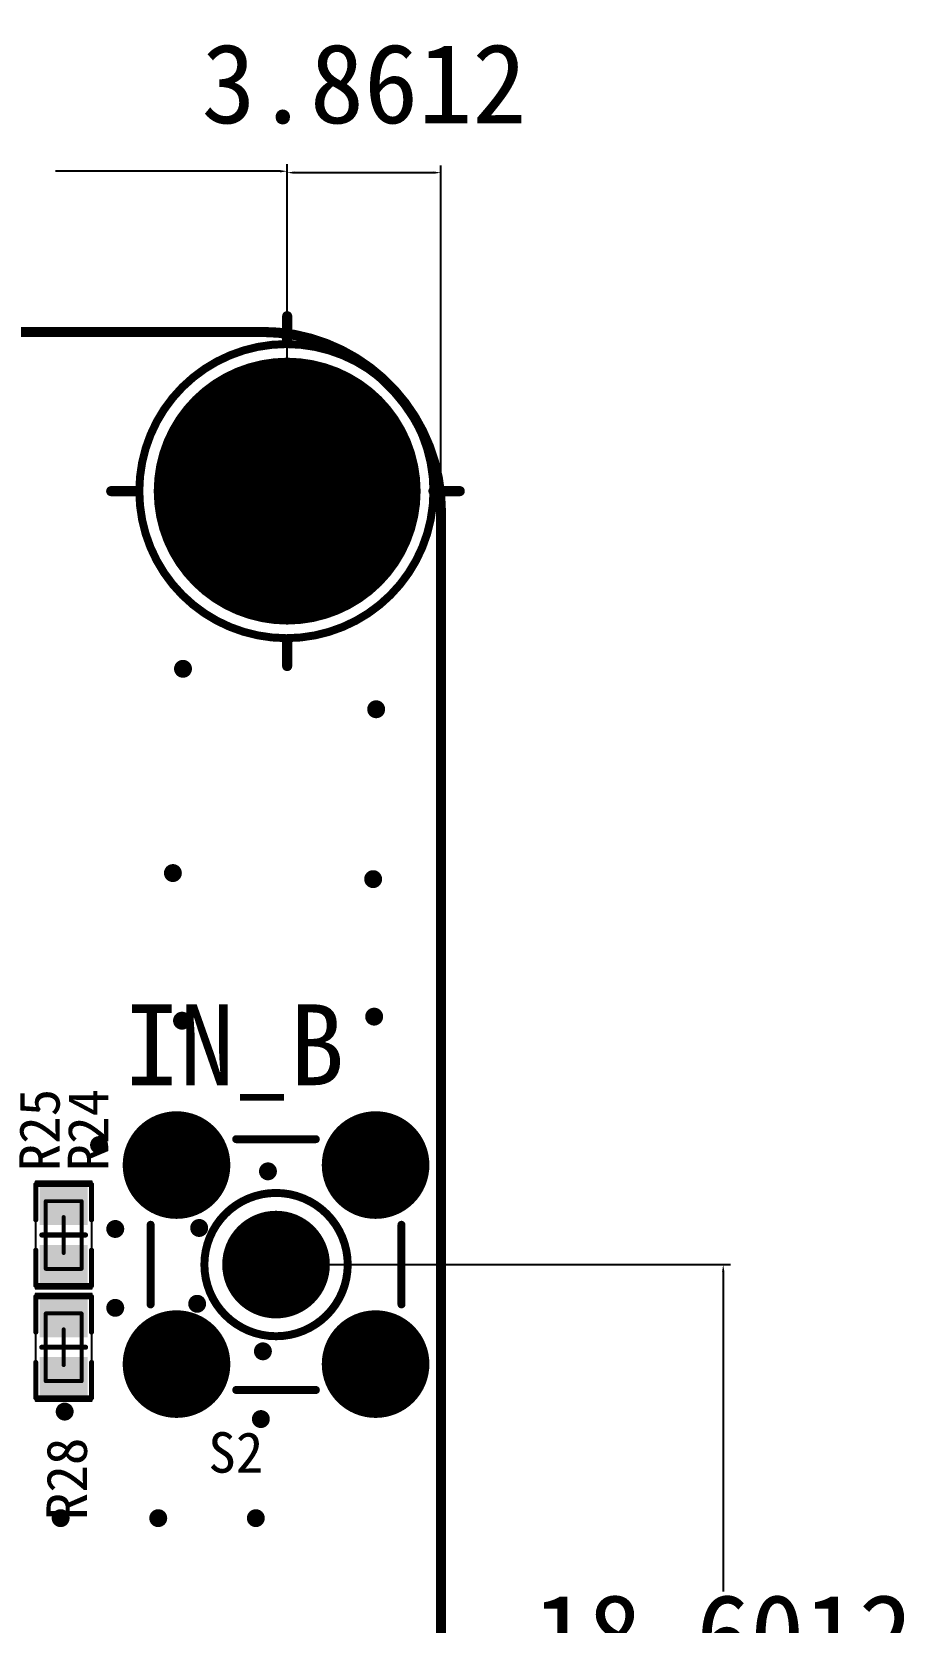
# Model space of a CAD drawing. Extents: x 75 to 173, y 40 to 188.
# Drawn here: x 149.7 to 171.98, y 71.28 to 111.23 of the extents above; entities that cross this region are included whole.
import ezdxf

# ---------------------------------------------------------------- set-up
doc = ezdxf.new("R2010")
doc.units = 0
doc.header["$MEASUREMENT"] = 0
doc.layers.get('0').update_dxf_attribs({"linetype": 'CONTINUOUS'})
doc.layers.get('Defpoints').update_dxf_attribs({"linetype": 'CONTINUOUS'})
for name, color, linetype in [('BOTTOMSOLDER', 6, 'CONTINUOUS'), ('DRILLDRAWING', 1, 'CONTINUOUS'), ('KEEPOUTLAYER', 6, 'CONTINUOUS'), ('MECHANICAL1', 6, 'CONTINUOUS'), ('MECHANICAL13', 56, 'CONTINUOUS'), ('MECHANICAL15', 56, 'CONTINUOUS'), ('MULTILAYER', 9, 'CONTINUOUS'), ('TOPOVERLAY', 2, 'CONTINUOUS'), ('TOPPASTE', 8, 'CONTINUOUS'), ('TOPSOLDER', 216, 'CONTINUOUS')]:
    doc.layers.add(name, color=color, linetype=linetype)
doc.dimstyles.get("Standard").update_dxf_attribs({"dimtxt": 0.18, "dimasz": 0.18, "dimexe": 0.18, "dimexo": 0.0625, "dimgap": 0.09, "dimtad": 0, "dimtih": 1, "dimtoh": 1, "dimdec": 4, "dimzin": 0, "dimdsep": 46, "dimtxsty": 'STANDARD', "dimcen": 0.09, "dimadec": 0, "dimazin": 0, "dimtfac": 1, "dimtdec": 4, "dimtofl": 0, "dimtmove": 0, "dimatfit": 0, "dimfxl": 1, "dimtolj": 1, "dimtzin": 0, "dimarcsym": 0})

# ---------------------------------------------------------------- blocks, each defined once
blk = doc.blocks.new('R0603_24')
at = {"layer": 'MECHANICAL13', "const_width": 0.1}
for points in [[(0.849998, 0.449999), (-0.850001, 0.449999)], [(-0.850001, -0.450002), (-0.850001, 0.449999)], [(0.849998, -0.450002), (0.849998, 0.449999)], [(0.849998, -0.450002), (-0.850001, -0.450002)]]:
    blk.add_lwpolyline(points, dxfattribs=at)
at = {"layer": 'MECHANICAL13', "const_width": 0.05}
for points in [[(-0.875, 0.449999, 1), (-0.825002, 0.449999, 1)], [(-0.875, 0.449999, 1), (-0.825002, 0.449999, 1)], [(0.825, 0.449999, 1), (0.874997, 0.449999, 1)], [(0.825, 0.449999, 1), (0.874997, 0.449999, 1)], [(-0.875, -0.450002, 1), (-0.825002, -0.450002, 1)], [(-0.875, -0.450002, 1), (-0.825002, -0.450002, 1)], [(0.825, -0.450002, 1), (0.874997, -0.450002, 1)], [(0.825, -0.450002, 1), (0.874997, -0.450002, 1)]]:
    blk.add_lwpolyline(points, format="xyb", close=True, dxfattribs=at)
at = {"layer": 'MECHANICAL15'}
for points, const_width in [([(-1.35, -0.700001), (-1.35, 0.700001)], 0.05), ([(1.35, 0.700001), (-1.35, 0.700001)], 0.05), ([(0, -0.450002), (0, 0.449999)], 0.1), ([(1.35, -0.700001), (1.35, 0.700001)], 0.05), ([(0.449999, 0), (-0.450002, 0)], 0.1), ([(1.35, -0.700001), (-1.35, -0.700001)], 0.05)]:
    blk.add_lwpolyline(points, dxfattribs=dict(at, const_width=const_width))
for points, const_width in [([(-1.362499, 0.700001, 1), (-1.3375, 0.700001, 1)], 0.024999), ([(-1.362499, 0.700001, 1), (-1.3375, 0.700001, 1)], 0.024999), ([(-0.024999, 0.449999, 1), (0.024999, 0.449999, 1)], 0.05), ([(1.3375, 0.700001, 1), (1.362499, 0.700001, 1)], 0.024999), ([(1.3375, 0.700001, 1), (1.362499, 0.700001, 1)], 0.024999), ([(-0.475, 0, 1), (-0.425003, 0, 1)], 0.05), ([(0.425, 0, 1), (0.474998, 0, 1)], 0.05), ([(-1.362499, -0.700001, 1), (-1.3375, -0.700001, 1)], 0.024999), ([(-1.362499, -0.700001, 1), (-1.3375, -0.700001, 1)], 0.024999), ([(-0.024999, -0.450002, 1), (0.024999, -0.450002, 1)], 0.05), ([(1.3375, -0.700001, 1), (1.362499, -0.700001, 1)], 0.024999), ([(1.3375, -0.700001, 1), (1.362499, -0.700001, 1)], 0.024999)]:
    blk.add_lwpolyline(points, format="xyb", close=True, dxfattribs=dict(at, const_width=const_width))
at = {"layer": 'TOPOVERLAY', "const_width": 0.127}
for points in [[(-0.381, 0.700001), (-1.27, 0.700001)], [(-1.27, -0.700001), (-1.27, 0.700001)], [(0, -0.549999), (0, 0.549999)], [(1.27, 0.700001), (0.381, 0.700001)], [(1.27, -0.700001), (1.27, 0.700001)], [(-0.381, -0.700001), (-1.27, -0.700001)], [(1.27, -0.700001), (0.381, -0.700001)]]:
    blk.add_lwpolyline(points, dxfattribs=at)
at = {"layer": 'TOPOVERLAY', "const_width": 0.0635}
for points in [[(-1.30175, 0.700001, 1), (-1.23825, 0.700001, 1)], [(-1.30175, 0.700001, 1), (-1.23825, 0.700001, 1)], [(-0.41275, 0.700001, 1), (-0.34925, 0.700001, 1)], [(-0.03175, 0.549999, 1), (0.03175, 0.549999, 1)], [(0.34925, 0.700001, 1), (0.41275, 0.700001, 1)], [(1.23825, 0.700001, 1), (1.30175, 0.700001, 1)], [(1.23825, 0.700001, 1), (1.30175, 0.700001, 1)], [(-1.30175, -0.700001, 1), (-1.23825, -0.700001, 1)], [(-1.30175, -0.700001, 1), (-1.23825, -0.700001, 1)], [(-0.41275, -0.700001, 1), (-0.34925, -0.700001, 1)], [(-0.03175, -0.549999, 1), (0.03175, -0.549999, 1)], [(0.34925, -0.700001, 1), (0.41275, -0.700001, 1)], [(1.23825, -0.700001, 1), (1.30175, -0.700001, 1)], [(1.23825, -0.700001, 1), (1.30175, -0.700001, 1)]]:
    blk.add_lwpolyline(points, format="xyb", close=True, dxfattribs=at)
at = {"layer": 'TOPPASTE'}
for points in [[(-0.350002, -0.499999), (-0.350002, 0.499999), (-1.15, -0.499999), (-1.15, 0.499999)], [(1.149998, -0.499999), (1.149998, 0.499999), (0.349999, -0.499999), (0.349999, 0.499999)]]:
    blk.add_solid(points, dxfattribs=at)
at = {"layer": 'TOPSOLDER'}
for points in [[(-0.248402, -0.601599), (-0.248402, 0.601599), (-1.2516, -0.601599), (-1.2516, 0.601599)], [(1.251598, -0.601599), (1.251598, 0.601599), (0.248399, -0.601599), (0.248399, 0.601599)]]:
    blk.add_solid(points, dxfattribs=at)
blk = doc.blocks.new('____43')
at = {"layer": 'BOTTOMSOLDER', "const_width": 1.3516}
for points in [[(-3.1758, 2.5, 1), (-1.8242, 2.5, 1)], [(1.8242, 2.5, 1), (3.1758, 2.5, 1)], [(-0.6758, 0, 1), (0.6758, 0, 1)], [(-3.1758, -2.5, 1), (-1.8242, -2.5, 1)], [(1.8242, -2.5, 1), (3.1758, -2.5, 1)]]:
    blk.add_lwpolyline(points, format="xyb", close=True, dxfattribs=at)
at = {"layer": 'DRILLDRAWING', "const_width": 0.749999}
for points in [[(-2.875001, 2.5, 1), (-2.125, 2.5, 1)], [(2.125, 2.5, 1), (2.875001, 2.5, 1)], [(-0.375001, 0, 1), (0.375001, 0, 1)], [(-2.875001, -2.5, 1), (-2.125, -2.5, 1)], [(2.125, -2.5, 1), (2.875001, -2.5, 1)]]:
    blk.add_lwpolyline(points, format="xyb", close=True, dxfattribs=at)
at = {"layer": 'MULTILAYER', "const_width": 1.25}
for points in [[(-3.125, 2.5, 1), (-1.875, 2.5, 1)], [(1.875, 2.5, 1), (3.125, 2.5, 1)], [(-0.625, 0, 1), (0.625, 0, 1)], [(-3.125, -2.5, 1), (-1.875, -2.5, 1)], [(1.875, -2.5, 1), (3.125, -2.5, 1)]]:
    blk.add_lwpolyline(points, format="xyb", close=True, dxfattribs=at)
at = {"layer": 'TOPOVERLAY', "const_width": 0.2}
for points in [[(1.000001, 3.149999), (-1.000001, 3.149999)], [(-3.149999, 1.000001), (-3.149999, -1.000001)], [(3.149999, 1.000001), (3.149999, -1.000001)], [(1.000001, -3.149999), (-1.000001, -3.149999)]]:
    blk.add_lwpolyline(points, dxfattribs=at)
at = {"layer": 'TOPOVERLAY'}
for points, const_width in [([(-1.05, 3.149999, 1), (-0.950001, 3.149999, 1)], 0.1), ([(0.950001, 3.149999, 1), (1.05, 3.149999, 1)], 0.1), ([(1.799999, 0, 1), (-1.799999, 0, 1)], 0.2), ([(-3.199999, 1.000001, 1), (-3.099999, 1.000001, 1)], 0.1), ([(3.099999, 1.000001, 1), (3.199999, 1.000001, 1)], 0.1), ([(-1.849999, 0, 1), (-1.749999, 0, 1)], 0.1), ([(1.749999, 0, 1), (1.849999, 0, 1)], 0.1), ([(-3.199999, -1.000001, 1), (-3.099999, -1.000001, 1)], 0.1), ([(3.099999, -1.000001, 1), (3.199999, -1.000001, 1)], 0.1), ([(-1.05, -3.149999, 1), (-0.950001, -3.149999, 1)], 0.1), ([(0.950001, -3.149999, 1), (1.05, -3.149999, 1)], 0.1)]:
    blk.add_lwpolyline(points, format="xyb", close=True, dxfattribs=dict(at, const_width=const_width))
at = {"layer": 'TOPSOLDER', "const_width": 1.3516}
for points in [[(-3.1758, 2.5, 1), (-1.8242, 2.5, 1)], [(1.8242, 2.5, 1), (3.1758, 2.5, 1)], [(-0.6758, 0, 1), (0.6758, 0, 1)], [(-3.1758, -2.5, 1), (-1.8242, -2.5, 1)], [(1.8242, -2.5, 1), (3.1758, -2.5, 1)]]:
    blk.add_lwpolyline(points, format="xyb", close=True, dxfattribs=at)
blk = doc.blocks.new('R0603_55')
at = {"layer": 'MECHANICAL13', "const_width": 0.1}
for points in [[(-0.850001, 0.449999), (-0.850001, -0.450002)], [(-0.850001, 0.449999), (0.849998, 0.449999)], [(0.849998, 0.449999), (0.849998, -0.450002)], [(-0.850001, -0.450002), (0.849998, -0.450002)]]:
    blk.add_lwpolyline(points, dxfattribs=at)
at = {"layer": 'MECHANICAL13', "const_width": 0.05}
for points in [[(-0.875, 0.449999, 1), (-0.825002, 0.449999, 1)], [(-0.875, 0.449999, 1), (-0.825002, 0.449999, 1)], [(0.825, 0.449999, 1), (0.874997, 0.449999, 1)], [(0.825, 0.449999, 1), (0.874997, 0.449999, 1)], [(-0.875, -0.450002, 1), (-0.825002, -0.450002, 1)], [(-0.875, -0.450002, 1), (-0.825002, -0.450002, 1)], [(0.825, -0.450002, 1), (0.874997, -0.450002, 1)], [(0.825, -0.450002, 1), (0.874997, -0.450002, 1)]]:
    blk.add_lwpolyline(points, format="xyb", close=True, dxfattribs=at)
at = {"layer": 'MECHANICAL15'}
for points, const_width in [([(-1.35, 0.700001), (1.35, 0.700001)], 0.05), ([(-1.35, 0.700001), (-1.35, -0.700001)], 0.05), ([(0, 0.449999), (0, -0.450002)], 0.1), ([(1.35, 0.700001), (1.35, -0.700001)], 0.05), ([(-0.450002, 0), (0.449999, 0)], 0.1), ([(-1.35, -0.700001), (1.35, -0.700001)], 0.05)]:
    blk.add_lwpolyline(points, dxfattribs=dict(at, const_width=const_width))
for points, const_width in [([(-1.362499, 0.700001, 1), (-1.3375, 0.700001, 1)], 0.024999), ([(-1.362499, 0.700001, 1), (-1.3375, 0.700001, 1)], 0.024999), ([(-0.024999, 0.449999, 1), (0.024999, 0.449999, 1)], 0.05), ([(1.3375, 0.700001, 1), (1.362499, 0.700001, 1)], 0.024999), ([(1.3375, 0.700001, 1), (1.362499, 0.700001, 1)], 0.024999), ([(-0.475, 0, 1), (-0.425003, 0, 1)], 0.05), ([(0.425, 0, 1), (0.474998, 0, 1)], 0.05), ([(-1.362499, -0.700001, 1), (-1.3375, -0.700001, 1)], 0.024999), ([(-1.362499, -0.700001, 1), (-1.3375, -0.700001, 1)], 0.024999), ([(-0.024999, -0.450002, 1), (0.024999, -0.450002, 1)], 0.05), ([(1.3375, -0.700001, 1), (1.362499, -0.700001, 1)], 0.024999), ([(1.3375, -0.700001, 1), (1.362499, -0.700001, 1)], 0.024999)]:
    blk.add_lwpolyline(points, format="xyb", close=True, dxfattribs=dict(at, const_width=const_width))
at = {"layer": 'TOPOVERLAY', "const_width": 0.127}
for points in [[(-1.27, 0.700001), (-1.27, -0.700001)], [(-1.27, 0.700001), (-0.381, 0.700001)], [(0, 0.549999), (0, -0.549999)], [(0.381, 0.700001), (1.27, 0.700001)], [(1.27, 0.700001), (1.27, -0.700001)], [(-1.27, -0.700001), (-0.381, -0.700001)], [(0.381, -0.700001), (1.27, -0.700001)]]:
    blk.add_lwpolyline(points, dxfattribs=at)
at = {"layer": 'TOPOVERLAY', "const_width": 0.0635}
for points in [[(-1.30175, 0.700001, 1), (-1.23825, 0.700001, 1)], [(-1.30175, 0.700001, 1), (-1.23825, 0.700001, 1)], [(-0.41275, 0.700001, 1), (-0.34925, 0.700001, 1)], [(-0.03175, 0.549999, 1), (0.03175, 0.549999, 1)], [(0.34925, 0.700001, 1), (0.41275, 0.700001, 1)], [(1.23825, 0.700001, 1), (1.30175, 0.700001, 1)], [(1.23825, 0.700001, 1), (1.30175, 0.700001, 1)], [(-1.30175, -0.700001, 1), (-1.23825, -0.700001, 1)], [(-1.30175, -0.700001, 1), (-1.23825, -0.700001, 1)], [(-0.41275, -0.700001, 1), (-0.34925, -0.700001, 1)], [(-0.03175, -0.549999, 1), (0.03175, -0.549999, 1)], [(0.34925, -0.700001, 1), (0.41275, -0.700001, 1)], [(1.23825, -0.700001, 1), (1.30175, -0.700001, 1)], [(1.23825, -0.700001, 1), (1.30175, -0.700001, 1)]]:
    blk.add_lwpolyline(points, format="xyb", close=True, dxfattribs=at)
at = {"layer": 'TOPPASTE'}
for points in [[(-0.350002, -0.499999), (-0.350002, 0.499999), (-1.15, -0.499999), (-1.15, 0.499999)], [(1.149998, -0.499999), (1.149998, 0.499999), (0.349999, -0.499999), (0.349999, 0.499999)]]:
    blk.add_solid(points, dxfattribs=at)
at = {"layer": 'TOPSOLDER'}
for points in [[(-0.248402, -0.601599), (-0.248402, 0.601599), (-1.2516, -0.601599), (-1.2516, 0.601599)], [(1.251598, -0.601599), (1.251598, 0.601599), (0.248399, -0.601599), (0.248399, 0.601599)]]:
    blk.add_solid(points, dxfattribs=at)
blk = doc.blocks.new('PAD_81')
at = {"layer": 'BOTTOMSOLDER', "const_width": 3.351593}
blk.add_lwpolyline([(-1.675798, 0, 1), (1.675798, 0, 1)], format="xyb", close=True, dxfattribs=at)
at = {"layer": 'DRILLDRAWING', "const_width": 1.699994}
blk.add_lwpolyline([(-0.849998, 0, 1), (0.849998, 0, 1)], format="xyb", close=True, dxfattribs=at)
at = {"layer": 'MULTILAYER', "const_width": 3.249993}
blk.add_lwpolyline([(-1.624998, 0, 1), (1.624998, 0, 1)], format="xyb", close=True, dxfattribs=at)
at = {"layer": 'TOPOVERLAY', "const_width": 0.254}
for points in [[(0, 3.7338), (0, 4.3942)], [(-4.4196, 0), (-3.7592, 0)], [(3.673998, 0), (4.334398, 0)], [(0, -4.3942), (0, -3.7338)]]:
    blk.add_lwpolyline(points, dxfattribs=at)
at = {"layer": 'TOPOVERLAY'}
for points, const_width in [([(-0.0635, 4.3942, 1), (0.0635, 4.3942, 1)], 0.127), ([(3.673998, 0, 1), (-3.71382, 0, 1)], 0.2), ([(-0.0635, 3.7338, 1), (0.0635, 3.7338, 1)], 0.127), ([(-4.4831, 0, 1), (-4.3561, 0, 1)], 0.127), ([(-3.8227, 0, 1), (-3.6957, 0, 1)], 0.127), ([(-3.76382, 0, 1), (-3.66382, 0, 1)], 0.1), ([(3.610498, 0, 1), (3.737498, 0, 1)], 0.127), ([(3.623998, 0, 1), (3.723998, 0, 1)], 0.1), ([(4.270898, 0, 1), (4.397898, 0, 1)], 0.127), ([(-0.0635, -3.7338, 1), (0.0635, -3.7338, 1)], 0.127), ([(-0.0635, -4.3942, 1), (0.0635, -4.3942, 1)], 0.127)]:
    blk.add_lwpolyline(points, format="xyb", close=True, dxfattribs=dict(at, const_width=const_width))
at = {"layer": 'TOPSOLDER', "const_width": 3.351593}
blk.add_lwpolyline([(-1.675798, 0, 1), (1.675798, 0, 1)], format="xyb", close=True, dxfattribs=at)
blk = doc.blocks.new('*D128')
at = {"color": 0, "linetype": 'Continuous', "lineweight": -2}
for p, q in [((156.111, 99.752), (156.111, 107.871)), ((159.972, 99.253), (159.972, 107.871)), ((156.291, 107.691), (159.792, 107.691))]:
    blk.add_line(p, q, dxfattribs=at)
at = {"color": 0, "linetype": 'Continuous'}
for points in [[(156.291, 107.721), (156.291, 107.661), (156.111, 107.691)], [(159.792, 107.661), (159.792, 107.721), (159.972, 107.691)]]:
    blk.add_solid(points, dxfattribs=at)
at = {"layer": 'Defpoints', "color": 0, "linetype": 'Continuous'}
for p in [(159.972, 107.691), (156.111, 99.69), (159.972, 99.19)]:
    blk.add_point(p, dxfattribs=at)
at = {"color": 0, "linetype": 'Continuous', "insert": (158.041, 109.916), "char_height": 2, "attachment_point": 5}
blk.add_mtext('\\A1;3.8612', dxfattribs=at)
blk = doc.blocks.new('*D129')
at = {"color": 0, "linetype": 'Continuous', "lineweight": -2}
for p, q in [((155.894, 80.26), (167.242, 80.26)), ((167.062, 80.08), (167.062, 72.05)), ((167.062, 61.839), (167.062, 69.87)), ((155.894, 61.659), (167.242, 61.659))]:
    blk.add_line(p, q, dxfattribs=at)
at = {"color": 0, "linetype": 'Continuous'}
for points in [[(167.092, 80.08), (167.032, 80.08), (167.062, 80.26)], [(167.032, 61.839), (167.092, 61.839), (167.062, 61.659)]]:
    blk.add_solid(points, dxfattribs=at)
at = {"layer": 'Defpoints', "color": 0, "linetype": 'Continuous'}
for p in [(155.831, 80.26), (155.831, 61.659), (167.062, 61.659)]:
    blk.add_point(p, dxfattribs=at)
at = {"color": 0, "linetype": 'Continuous', "insert": (167.062, 70.96), "char_height": 2, "attachment_point": 5}
blk.add_mtext('\\A1;18.6012', dxfattribs=at)
blk = doc.blocks.new('*D132')
at = {"color": 0, "linetype": 'Continuous', "lineweight": -2}
for p, q in [((132.286, 100.683), (132.286, 107.906)), ((156.111, 99.815), (156.111, 107.906)), ((132.466, 107.726), (138.108, 107.726)), ((155.931, 107.726), (150.288, 107.726))]:
    blk.add_line(p, q, dxfattribs=at)
at = {"color": 0, "linetype": 'Continuous'}
for points in [[(132.466, 107.756), (132.466, 107.696), (132.286, 107.726)], [(155.931, 107.696), (155.931, 107.756), (156.111, 107.726)]]:
    blk.add_solid(points, dxfattribs=at)
at = {"layer": 'Defpoints', "color": 0, "linetype": 'Continuous'}
for p in [(156.111, 107.726), (132.286, 100.621), (156.111, 99.752)]:
    blk.add_point(p, dxfattribs=at)
at = {"color": 0, "linetype": 'Continuous', "insert": (144.198, 107.726), "char_height": 2, "attachment_point": 5}
blk.add_mtext('\\A1;23.8252', dxfattribs=at)

msp = doc.modelspace()

# ---------------------------------------------------------------- linework, layer by layer
at = {"layer": 'DRILLDRAWING', "const_width": 0.1}
for points in [[(153.44459, 95.2266, 1), (153.54459, 95.2266, 1)], [(158.29599, 94.2106, 1), (158.39599, 94.2106, 1)], [(153.19059, 90.0958, 1), (153.29059, 90.0958, 1)], [(158.21979, 89.9434, 1), (158.31979, 89.9434, 1)], [(153.41919, 86.3874, 1), (153.51919, 86.3874, 1)], [(158.24519, 86.489, 1), (158.34519, 86.489, 1)], [(151.33639, 83.2632, 1), (151.43639, 83.2632, 1)], [(155.57819, 82.6028, 1), (155.67819, 82.6028, 1)], [(151.74279, 81.155, 1), (151.84279, 81.155, 1)], [(153.85099, 81.1804, 1), (153.95099, 81.1804, 1)], [(151.74279, 79.1738, 1), (151.84279, 79.1738, 1)], [(153.80019, 79.2754, 1), (153.90019, 79.2754, 1)], [(155.45119, 78.0816, 1), (155.55119, 78.0816, 1)], [(150.47279, 76.56754, 1), (150.57279, 76.56754, 1)], [(155.40039, 76.3798, 1), (155.50039, 76.3798, 1)], [(150.37119, 73.8906, 1), (150.47119, 73.8906, 1)], [(152.82229, 73.8906, 1), (152.92229, 73.8906, 1)], [(155.27339, 73.8906, 1), (155.37339, 73.8906, 1)]]:
    msp.add_lwpolyline(points, format="xyb", close=True, dxfattribs=at)
at = {"layer": 'KEEPOUTLAYER', "const_width": 0.254}
for points in [[(86.337, 103.69), (155.47199, 103.69)], [(159.97199, 48.19), (159.97199, 99.19)]]:
    msp.add_lwpolyline(points, dxfattribs=at)
at = {"layer": 'KEEPOUTLAYER', "const_width": 0.127}
for points in [[(155.40849, 103.69, 1), (155.53549, 103.69, 1)], [(155.40849, 103.69, 1), (155.53549, 103.69, 1)], [(159.90849, 99.19, 1), (160.03549, 99.19, 1)], [(159.90849, 99.19, 1), (160.03549, 99.19, 1)]]:
    msp.add_lwpolyline(points, format="xyb", close=True, dxfattribs=at)
at = {"layer": 'KEEPOUTLAYER', "const_width": 0.254}
msp.add_lwpolyline([(155.47199, 103.69, -0.414214), (159.97199, 99.19)], format="xyb", dxfattribs=at)
at = {"layer": 'MECHANICAL1', "const_width": 0.127}
msp.add_lwpolyline([(159.90849, 98.809, 1), (160.03549, 98.809, 1)], format="xyb", close=True, dxfattribs=at)
at = {"layer": 'MULTILAYER', "const_width": 0.225}
for points in [[(153.38209, 95.2266, 1), (153.60709, 95.2266, 1)], [(158.23349, 94.2106, 1), (158.45849, 94.2106, 1)], [(153.12809, 90.0958, 1), (153.35309, 90.0958, 1)], [(158.15729, 89.9434, 1), (158.38229, 89.9434, 1)], [(158.18269, 86.489, 1), (158.40769, 86.489, 1)], [(153.35669, 86.3874, 1), (153.58169, 86.3874, 1)], [(151.27389, 83.2632, 1), (151.49889, 83.2632, 1)], [(155.51569, 82.6028, 1), (155.74069, 82.6028, 1)], [(151.68029, 81.155, 1), (151.90529, 81.155, 1)], [(153.78849, 81.1804, 1), (154.01349, 81.1804, 1)], [(151.68029, 79.1738, 1), (151.90529, 79.1738, 1)], [(153.73769, 79.2754, 1), (153.96269, 79.2754, 1)], [(155.38869, 78.0816, 1), (155.61369, 78.0816, 1)], [(150.41029, 76.56754, 1), (150.63529, 76.56754, 1)], [(155.33789, 76.3798, 1), (155.56289, 76.3798, 1)], [(150.30869, 73.8906, 1), (150.53369, 73.8906, 1)], [(152.75979, 73.8906, 1), (152.98479, 73.8906, 1)], [(155.21089, 73.8906, 1), (155.43589, 73.8906, 1)]]:
    msp.add_lwpolyline(points, format="xyb", close=True, dxfattribs=at)

# ---------------------------------------------------------------- block references
msp.add_blockref('PAD_81', (156.11079, 99.69))
for name, p, rotation in [('____43', (155.83139, 80.26038), 180), ('R0603_24', (150.49739, 81.0033), 270), ('R0603_55', (150.49739, 78.1839), 90)]:
    msp.add_blockref(name, p, dxfattribs=dict(rotation=rotation))

# ---------------------------------------------------------------- texts
at = {"layer": 'TOPOVERLAY'}
for s, height, p in [('IN_B', 2.032, (152.02139, 84.7658)), ('S2', 1.016, (154.12959, 75.0336))]:
    msp.add_text(s, height=height, dxfattribs=at).set_placement(p)
for s, p in [('R25', (150.39579, 82.6028)), ('R24', (151.61499, 82.6028)), ('R28', (151.08159, 73.8398))]:
    msp.add_text(s, height=1.016, rotation=90, dxfattribs=at).set_placement(p)

# ---------------------------------------------------------------- dimensions: what is measured, and where the dimension line sits
at = {"linetype": 'Continuous'}
for base, p1, p2, picture, middle in [((159.97199, 107.6912), (156.11079, 99.69), (159.97199, 99.19), '*D128', (158.04139, 109.9162)), ((156.11079, 107.72632), (132.28559, 100.6208), (156.11079, 99.7525), '*D132', (144.19819, 107.72632))]:
    dim = msp.add_linear_dim(base=base, p1=p1, p2=p2, dimstyle='STANDARD', override={"dimtxt": 2, "dimtmove": 2, "dimatfit": 3}, dxfattribs=at)
    dim.commit()
    dim.dimension.update_dxf_attribs({"geometry": picture, "text_midpoint": middle})
dim = msp.add_linear_dim(base=(167.06192, 61.659231), p1=(155.83139, 80.260382), p2=(155.83139, 61.659231), angle=90, dimstyle='STANDARD', override={"dimtxt": 2, "dimtmove": 2, "dimatfit": 3}, dxfattribs=at)
dim.commit()
dim.dimension.update_dxf_attribs({"geometry": '*D129', "text_midpoint": (167.06192, 70.959806)})

doc.saveas('drawing.dxf')
